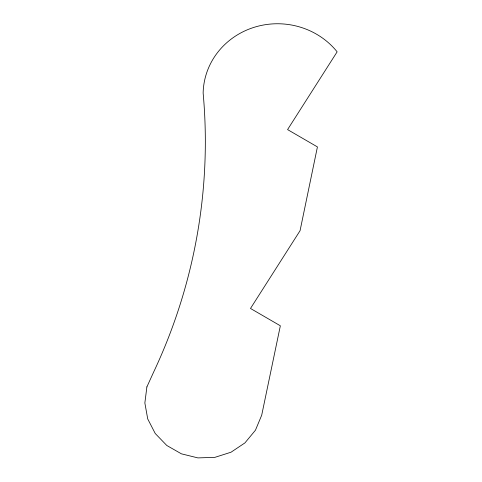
<?xml version="1.0" encoding="UTF-8"?>
<svg xmlns="http://www.w3.org/2000/svg" width="482" height="482" viewBox="0 0 482 482"><rect width="100%" height="100%" fill="white"/><g stroke="black" fill="none" stroke-linecap="round" stroke-linejoin="round"><path stroke-width="0.72" d="M146.89 386.907L144.859 402.976L147.727 418.948L155.24 433.517L166.79 445.476L181.419 453.833L197.915 457.9L214.924 457.34L231.035 452.206L244.916 442.91L255.43 430.233L261.696 415.213L280.349 325.784L250.495 308.462L300.063 230.697L317.427 146.914L287.573 129.592L337.141 51.827A74.77 71.113 3.2 0 0 254.508 27.197A74.77 71.113 3.2 0 0 203.139 93.08A594.511 565.41 3.2 0 1 153.638 372.08L146.89 386.907"/></g></svg>
